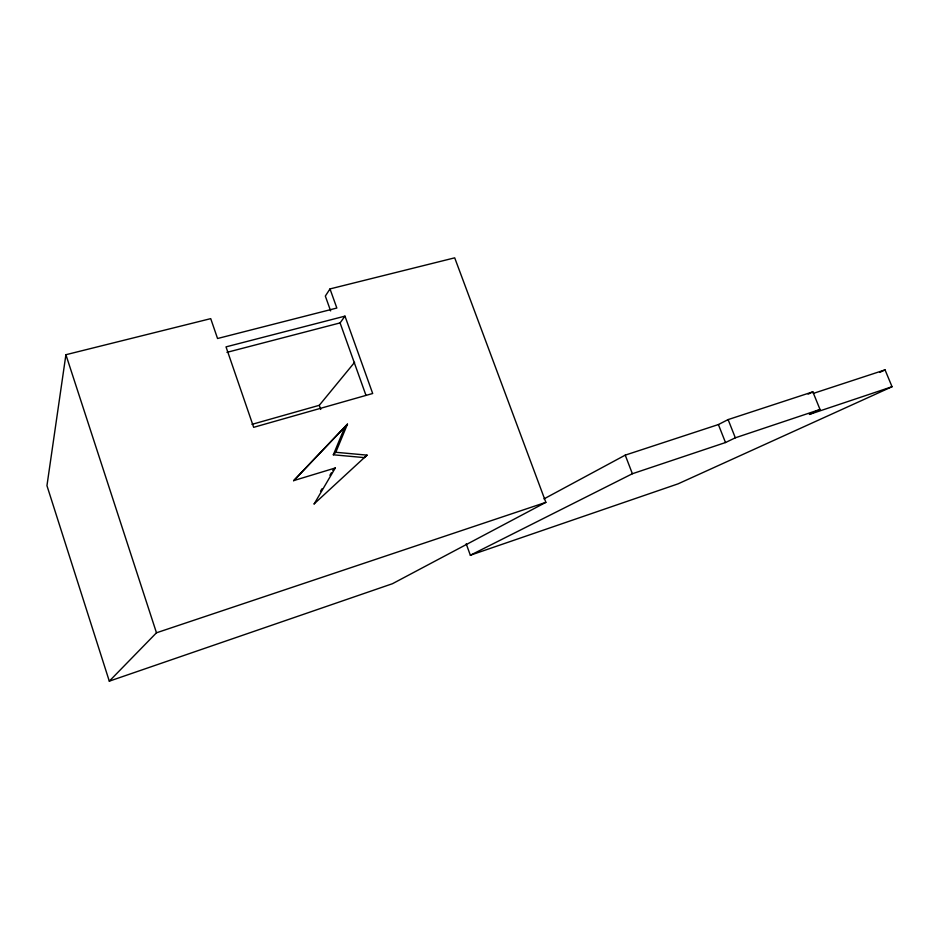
<?xml version="1.0" encoding="UTF-8"?>
<svg xmlns="http://www.w3.org/2000/svg" width="939" height="939" viewBox="0 0 939 939"><rect width="100%" height="100%" fill="white"/><g stroke="black" fill="none" stroke-linecap="round" stroke-linejoin="round"><path stroke-width="1.41" d="M330 288.919L336.843 308.039L217.555 338.51L210.723 318.638L65.906 354.719L46.95 485.663L109.3 681.162L392.443 583.718L545.864 502.353L454.699 257.838L330 288.919L325.328 296.067L330.622 310.891M333.333 454.793L344.93 426.846L347.465 424.158L335.798 452.281L333.333 454.793L364.344 457.61L367.032 455.133L335.798 452.281M314.225 503.82L335.27 467.986L293.766 480.58L347.465 424.158M320.539 491.25L321.983 488.796M329.918 475.287L331.361 472.833M226.956 352.348L340.082 322.91L344.977 316.138L372.689 393.5L253.671 427.327L226.017 346.878L344.977 316.138M251.992 424.358L319.283 405.308L354.602 362.325M293.59 480.791L344.93 426.846M109.3 681.162L156.473 632.792L545.864 502.353M332.805 470.38L335.27 467.986M314.013 504.008L367.032 455.133M543.974 498.902L625.233 455.133L718.394 424.557L728.112 419.592L812.845 391.833L820.017 409.463L809.348 414.439L892.05 386.727L885.043 369.872L813.327 393.406M466.202 543.81L470.345 555.231L632.381 473.737L725.495 442.539L735.331 437.809L820.017 409.463M808.15 394.145L812.845 391.833M879.773 372.384L885.043 369.872M892.05 386.727L678.075 483.843L470.345 555.231M728.112 419.592L735.331 437.809M718.394 424.557L725.495 442.539M625.233 455.133L632.381 473.737M340.082 322.91L365.893 395.131M319.283 405.308L320.739 409.439M65.906 354.719L156.473 632.792"/></g></svg>
